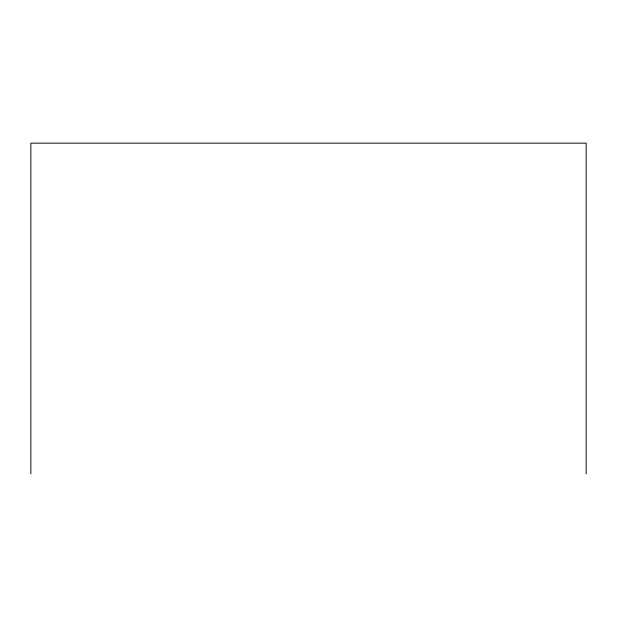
<?xml version="1.0" encoding="UTF-8"?>
<svg xmlns="http://www.w3.org/2000/svg" width="617" height="617" viewBox="0 0 617 617"><rect width="100%" height="100%" fill="white"/><g stroke="black" fill="none" stroke-linecap="round" stroke-linejoin="round"><path stroke-width="0.93" d="M586.15 473.848L586.15 143.152L30.85 143.152L30.85 473.848"/></g></svg>
